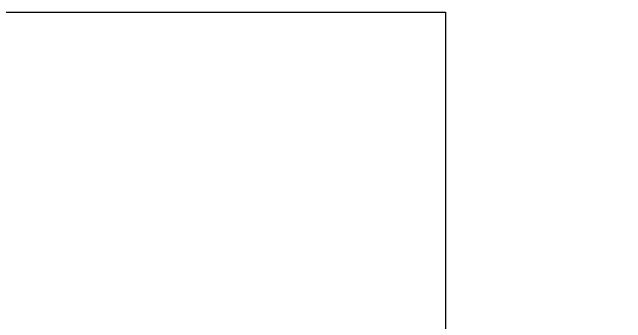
# Model space of a CAD drawing. Header units: inches. Extents: x 860051 to 1567527, y 277639 to 595672.
# Drawn here: x 1012218 to 1212109, y 378960 to 480291 of the extents above; entities that cross this region are included whole.
import ezdxf

# ---------------------------------------------------------------- set-up
doc = ezdxf.new("R2010")
doc.units = ezdxf.units.IN
doc.header["$MEASUREMENT"] = 0
doc.layers.add('MEP plan', color=252, linetype='Continuous')
doc.layers.add('wall pod', color=7, linetype='Continuous')

msp = doc.modelspace()

# ---------------------------------------------------------------- hatches: boundary and pattern name
at = {"layer": 'MEP plan', "ltscale": 100}
h = msp.add_hatch(dxfattribs=at)
h.set_pattern_fill('AR-CONC', color=251, scale=30, angle=360, style=0)
h.set_pattern_definition([(50, (1198615.95, 66191.63), (215.17805, -18.82564), [22.5, -247.5]), (355, (1198615.95, 66191.63), (-41.6254, 225.65764), [18, -198]), (100.451444, (1198633.88, 66190.06), (173.55265, 206.832), [19.12206, -210.34263]), (46.1842, (1198615.95, 66251.63), (320.1724, -49.65578), [33.75, -371.25]), (96.63564, (1198642.63, 66247.5), (280.39858, 292.23558), [28.6831, -315.51413]), (351.18416, (1198615.95, 66251.63), (280.3986, 292.23558), [27, -297]), (21, (1198645.95, 66236.63), (179.07212, -120.78567), [22.5, -247.5]), (326, (1198645.95, 66236.63), (72.9946, 217.54501), [18, -198]), (71.451445, (1198660.87, 66226.56), (252.06671, 96.75935), [19.12206, -210.34263]), (37.5, (1198615.95, 66191.63), (3.647957, 99.868156), [0, -195.6, 0, -201, 0, -198.75]), (7.5, (1198615.95, 66191.63), (78.92086, 118.323514), [0, -114.6, 0, -191.1, 0, -75.75]), (327.5, (1198549.05, 66191.63), (160.14673, -6.766462), [0, -75, 0, -234, 0, -310.5]), (317.5, (1198519.05, 66191.63), (174.95585, 30.031495), [0, -97.5, 0, -155.4, 0, -220.5])])
h.paths.add_polyline_path([(1212109.5, 379065.3), (1211909.5, 379065.3), (1211909.5, 379065.2), (1212109.5, 379065.2)])

# ---------------------------------------------------------------- linework, layer by layer
at = {"layer": 'wall pod', "ltscale": 100}
msp.add_lwpolyline([(897972.9, 480290.7), (1153419.7, 480290.7), (1153419.7, 326919.7), (897972.9, 326919.7)], close=True, dxfattribs=at)

doc.saveas('drawing.dxf')
